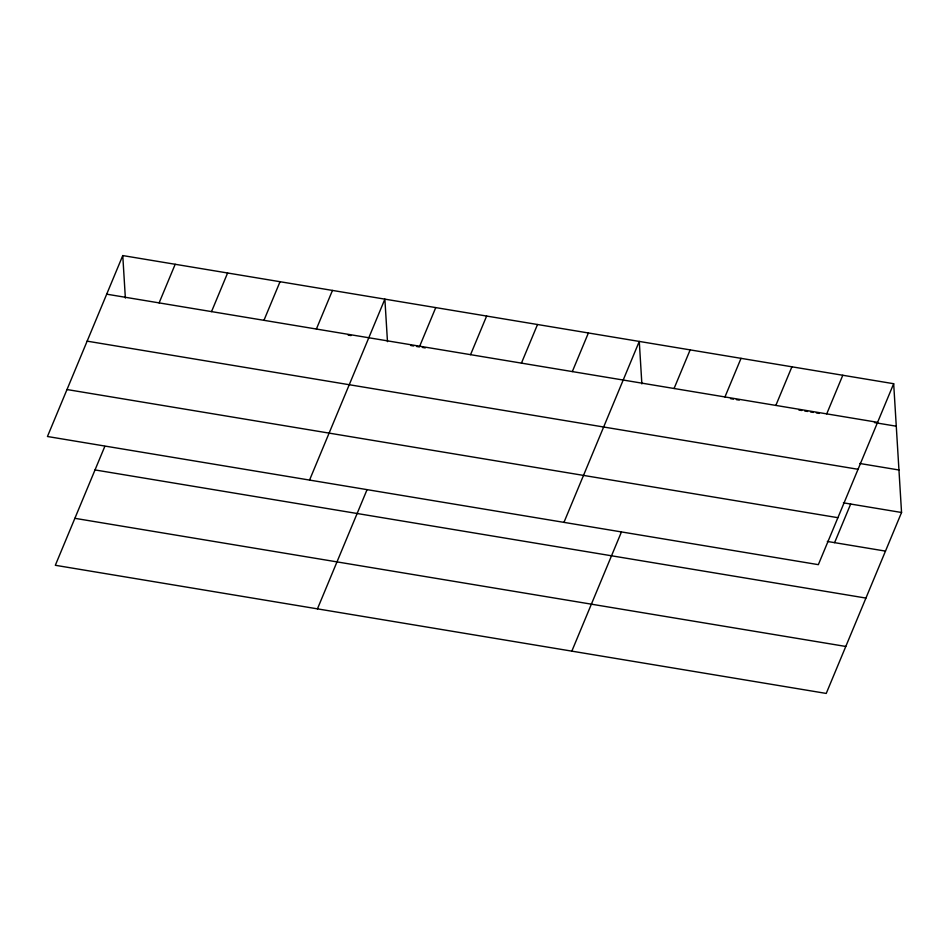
<?xml version="1.0" encoding="UTF-8"?>
<svg xmlns="http://www.w3.org/2000/svg" width="949" height="949" viewBox="0 0 949 949"><rect width="100%" height="100%" fill="white"/><g stroke="black" fill="none" stroke-linecap="round" stroke-linejoin="round"><path stroke-width="1.42" d="M122.765 255.566L47.45 436.504L818.346 564.655L893.673 383.716L122.765 255.566L125.363 298.069M159.112 302.897L175.185 264.285M104.793 446.445L55.327 565.284L826.235 693.434L901.55 512.496L893.673 383.716M211.532 311.616L227.606 272.992M263.952 320.323L280.038 281.711M316.385 329.042L332.458 290.43M309.552 480.075L384.879 299.137L387.477 341.64M419.683 346.207L435.757 307.595M317.441 608.855L366.907 490.016M470.562 354.665L486.635 316.053M521.44 363.123L537.514 324.511M572.318 371.581L588.392 332.969M563.955 522.365L639.27 341.426L641.868 383.918M674.075 388.497L690.148 349.884M571.832 651.144L621.298 532.306M724.953 396.955L741.027 358.342M775.843 405.413L791.917 366.8M826.721 413.871L842.795 375.258M834.598 542.65L850.672 504.038M106.691 294.178L877.6 422.329M348.164 335.104L351.071 335.578M410.739 345.495L413.645 345.982M416.552 346.468L419.458 346.954M422.364 347.429L425.271 347.915M730.552 398.663L733.458 399.149M736.365 399.624L739.271 400.11M798.868 410.015L801.775 410.502M804.693 410.988L807.599 411.475M810.505 411.949L813.412 412.435M816.318 412.922L819.224 413.408M874.468 422.59L896.271 426.208M859.699 463.468L898.952 469.992M87.142 341.154L858.05 469.292M843.4 502.828L901.55 512.496M66.999 389.541L837.908 517.691M827.326 541.44L885.476 551.108M95.019 469.933L865.927 598.072M74.876 518.32L845.784 646.459"/></g></svg>
